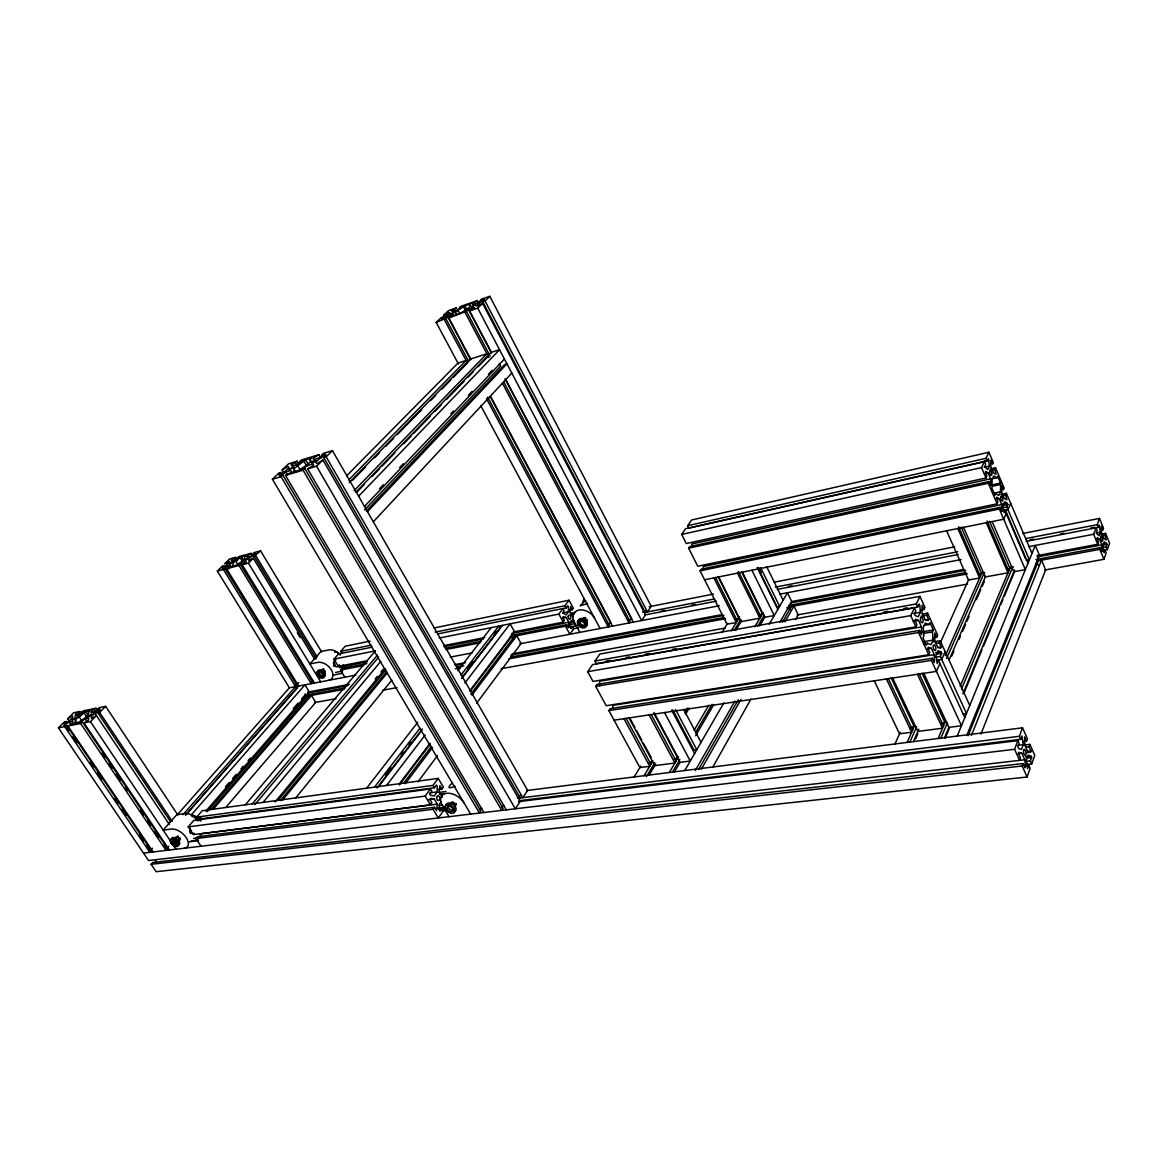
<?xml version="1.0" encoding="UTF-8"?>
<svg xmlns="http://www.w3.org/2000/svg" width="1168" height="1168" viewBox="0 0 1168 1168"><rect width="100%" height="100%" fill="white"/><g stroke="black" fill="none" stroke-linecap="round" stroke-linejoin="round"><path stroke-width="1.5" d="M344.151 669.191L344.18 666.344M200.808 821.192L200.925 817.761M200.4 837.12L200.502 833.864L437.328 804.153L436.584 810.665L434.554 807.263L197.523 836.711L195.961 838.536L201.071 846.231M155.519 862.875L155.651 859.706M452.585 802.212L453.009 803.234A2.044 1.299 36.2 0 0 453.432 803.701L454.965 804.358A2.044 1.299 36.2 0 0 455.462 804.314L455.973 803.978M580.335 605.623L584.423 601.33A4 2.336 -41.3 0 1 585.869 600.907M322.937 669.498L323.025 670.184A1.606 1.037 40.7 0 0 323.259 670.593L323.594 670.958M189.785 827.674L189.756 830.36A4.132 2.365 72.9 0 0 190.15 831.324A4 2.175 72.1 0 0 191.406 833.31L194.107 833.572A4.015 2.307 -75.9 0 0 194.399 833.339M322.952 669.483L323.069 669.235A1.577 1.022 40.7 0 1 323.317 668.987L323.405 668.987M518.3 801.657L1017.781 740.658L1014.612 749.301L1019.606 760.383L1020.482 757.93L1018.54 753.623L1019.007 752.338L1021.796 753.156L1024.774 759.784L1025.402 766.558L1024.949 767.843L1023.022 763.551L152.687 862.51L151.11 864.305L156.132 871.693L1027.095 776.997L1030.161 768.296L1028.833 765.332L1025.197 765.741M1026.292 764.5L1031.724 763.887L1034.76 755.273L1029.899 744.366L1024.467 745.023M1044.718 570.042L1103.935 559.297L1106.198 552.873L1105.103 550.201L1104.227 552.683L1103.672 551.325L1103.015 545.368L1104.3 541.791L1107.147 544.434L1106.257 546.945L1107.352 549.617L1103.775 550.274M1107.352 549.617L1109.6 543.237L1105.585 533.382L1100.212 534.404M1028.833 765.332L1027.636 768.69L1026.292 760.032L1028.03 755.185L1030.935 756.046L1031.592 757.536L1030.395 760.923L1031.724 763.887M1026.876 752.703L1030.497 752.28L1030.95 751.024L1029.037 746.761L1029.899 744.366M1027.095 776.997L1022.131 766.004L1023.022 763.551M1103.935 559.297L1099.862 549.354L1100.504 547.544L1035.943 559.545M1022.657 533.484L1099.497 518.417L1103.541 528.345L1102.899 530.111L1101.322 526.228L1101.599 532.754L1104.023 538.711L1106.198 539.937L1104.957 535.148L1105.585 533.382M1022.92 741.622L1026.555 741.184L1027.417 738.789L1022.511 727.81L526.666 790.546M1036.892 555.676L1097.774 544.273L1098.431 542.478L1097.175 537.63L1099.38 538.871L1101.818 544.857L1102.096 551.442L1100.504 547.544M519.103 800.737L1020.73 739.3L1021.942 735.957L1023.285 744.6L1021.533 749.418L1018.584 748.542L1017.897 747.024L1019.124 743.666L1017.781 740.658M1026.19 541.383L1098.3 527.396L1099.19 524.928L1100.387 532.228L1099.103 535.776L1096.212 533.09L1097.117 530.608L1096.007 527.907L1093.671 534.272L1097.774 544.273M1020.73 739.3L1019.387 736.293L1022.511 727.81M1098.3 527.396L1097.19 524.695L1099.497 518.417M980.974 734.059L1045.637 569.882L1041.52 560.158L971.469 735.358M966.958 735.008L1039.418 555.194L1035.257 545.412L957.249 736.059M968.068 735.782L1038.44 560.742M944.62 737.665L948.825 727.576M962.855 693.923L1014.569 569.969M945.087 738.38L949.263 728.35M964.578 691.602L981.981 649.831M983.368 646.488L999.37 608.061M1000.772 604.717L1002.859 599.695M1004.246 596.366L1014.685 571.298M940.985 738.001L947.336 722.861M961.439 689.222L1012.933 566.451M938.225 738.468L945.292 721.678M960.154 686.404L1010.378 567.152M338.822 665.337L338.501 666.023A3.548 1.883 -80.9 0 1 337.669 667.001L335.493 666.49A3.577 1.591 69.4 0 1 334.398 664.636M915.624 738.95L917.8 733.986M951.789 656.036L953.949 651.058M959.016 639.451L960.461 636.137M962.636 631.158L965.527 624.53M966.973 621.215L969.133 616.237M976.375 599.651L980.711 589.709M982.157 586.394L984.317 581.416M913.405 741.607L918.822 729.226M949.146 659.803L985.602 576.32M909.974 741.914L916.573 726.89M946.62 658.46L983.982 573.327M939.948 663.453L936.444 671.396L614.091 720.189M945.175 651.642L941.715 659.453L936.313 660.285M1006.524 512.869L1003.721 519.22L704.596 579.781M1010.7 503.408L1007.94 509.657L1002.597 510.752M907.156 742.41L914.5 725.737M945.365 655.715L982.098 572.364M938.59 660.489L937.218 663.57L935.948 655.306L937.992 650.722L941.014 651.846L941.729 653.408L940.371 656.489L966.491 713.502L963.089 713.955M1026.249 560.392L1029.373 559.808L1006.772 506.912L1007.867 504.445L1004.714 501.612L1003.064 505.291L1003.604 511.088L1004.246 512.591L1005.341 510.124L1028.015 563.107M933.013 641.904L940.196 640.75L939.262 642.838L941.204 647.101L940.693 648.24L937.7 647.13L934.765 640.736L934.75 632.968L936.707 637.261L933.115 637.845M923.815 673.308L948.912 727.372L961.483 725.737L931.378 660.387L932.341 658.241L610.163 708.655L608.878 710.611L639.874 767.58L649.744 766.296L623.975 718.685M992.143 521.556L1013.824 571.736L1025.358 569.634L999.341 509.029L1000.115 507.306L701.121 569.225L700.07 570.831L727.036 624.194L736.307 622.5L713.882 577.912M990.187 468.937L995.516 467.755L1004.203 488.151L1003.443 489.815L1001.75 485.844L1001.881 492.546L1004.407 498.473L1006.933 499.846L1005.648 494.984L1006.407 493.305L1001.078 494.429M894.98 743.943L900.192 732.307M940.43 642.561L968.754 579.386M920.472 610.192L924.049 609.565L925.012 607.491L919.931 596.366L599.783 654.051L595.008 661.015L596.425 663.658L917.698 607.01L919.128 603.987L919.858 605.593L920.384 612.295L918.252 616.792L915.157 615.565L914.398 613.93L915.829 610.908L914.427 607.871L592.556 664.607L587.708 671.673L593.008 681.44L915.916 626.836L916.909 624.719L914.894 620.339L915.435 619.201L918.544 620.427L921.537 626.924L921.537 634.764L919.523 630.413L597.009 684.448L595.709 686.39L606.221 705.72L928.779 654.766L929.757 652.62L927.757 648.313L928.283 647.145L931.349 648.284L934.298 654.693L934.312 662.548L932.341 658.241M936.707 637.261L937.656 635.173L927.596 613.142L922.209 614.076M995.516 467.755L994.742 469.419L996.027 474.31L993.472 472.865L990.917 466.864L990.8 460.177L992.523 464.192L993.296 462.543L988.916 452.25L691.587 519.994L687.675 525.702L688.916 528.17L987.208 461.126L988.347 458.717L989.515 466.047L987.821 469.638L984.566 466.645L985.719 464.251L984.507 461.433L685.66 528.637L681.703 534.433L686.302 543.543L986.026 477.975L986.814 476.296L985.515 471.346L988.113 472.806L990.683 478.822L990.8 485.581L989.077 481.566L689.704 546.58L688.638 548.172L697.763 566.246L997.107 503.817L997.881 502.109L996.596 497.188L999.151 498.59L1001.691 504.532L1001.823 511.292L1000.115 507.306M923.713 625.435L929.086 624.53L929.991 622.573L933.363 629.961L932.458 631.932L933.13 640.093L931.057 644.663L927.29 643.261L923.684 643.845M1000.509 491.772L998.844 495.422L995.691 493.699L994.961 495.305L992.012 488.414L992.085 479.625L993.778 476.004L996.917 477.785L997.647 476.223L1000.567 483.056L1000.509 491.772L993.369 493.29M927.29 643.261L926.37 645.262L922.939 637.83L923.859 635.83L923.216 627.596L925.319 623.07L929.086 624.53M927.596 613.142L926.633 615.215L928.604 619.536L928.078 620.661L925.027 619.463L922.063 612.981L922.063 605.214L924.049 609.565M928.779 654.766L918.53 632.53L919.523 630.413M997.107 503.817L988.289 483.245L989.077 481.566M915.916 626.836L910.733 615.609L914.427 607.871M917.698 607.01L916.296 603.973L919.931 596.366M986.026 477.975L981.558 467.594L984.507 461.433M987.208 461.126L986.011 458.323L988.916 452.25M712.655 767.42L750.966 699.063M795.525 619.566L798.197 614.791L793.933 606.031L784.94 621.858M701.428 769.113L740.935 699.442M698.654 769.464L738.264 699.851M782.356 622.325L791.364 606.499M695.267 770.617L734.935 701.092M780.02 622.091L791.743 601.549L787.451 592.731L769.274 624.194M684.755 770.544L723.839 702.873M672.549 771.931L679.878 759.39M695.486 732.716L711.998 704.479M757.871 626.048L764.295 615.069M674.505 771.829L680.01 762.427M695.573 735.752L713.896 704.362M759.682 625.902L765.186 616.5M669.322 772.486L678.52 756.82M694.142 730.19L708.859 705.122M754.835 626.778L763.113 612.674M649.174 775.041L655.701 764.135M685.558 714.276L689.295 708.056M735.957 630.151L741.549 620.807M646.415 776.676L654.825 762.66M684.725 712.816L687.529 708.144M734.263 630.282L740.804 619.376M644.094 775.683L652.518 761.682M731.183 630.997L739.621 616.996M634.18 776.939L640.779 766.077M721.882 632.662L727.547 623.362M195.961 838.536L433.094 809.278L438.321 817.965L443.431 810.826L442.03 808.475L440.044 811.249L439.329 810.052L439.314 804.285L441.227 801.642M433.094 809.278L434.554 807.263M510.124 637.013L565.473 626.238L566.611 624.676L568.305 627.8L568.801 622.296L566.173 617.463L563.283 616.602L562.684 617.419L564.392 620.573L563.239 622.135L513.263 631.976M572.641 619.507L570.393 622.617L570.51 627.581L571.108 628.676L572.656 626.515L573.824 628.676L569.838 634.268L565.473 626.238M438.321 789.51L441.927 789.028L443.358 787.057L438.19 778.384L202.225 810.723L196.677 817.118L198.064 819.206L434.452 787.758L436.467 785.013L437.168 786.195L437.197 791.933L434.306 795.904L430.496 795.32L429.78 794.123L431.81 791.349L430.393 788.984L193.83 820.389L188.209 826.856L193.348 834.609L430.437 804.84L431.897 802.825L429.853 799.423L430.612 798.372L434.204 798.927L437.328 804.153M438.029 633.844L566.173 607.886L567.75 605.739L568.349 606.834L568.466 611.784L566.203 614.879L562.538 612.864L564.115 610.703L562.932 608.513L558.859 614.076L439.27 638.035M568.67 610.499L572.232 609.784L573.342 608.251L569.02 600.221L434.014 627.975M188.209 826.856L425.181 796.094L430.393 788.984M196.677 817.118L433.036 785.392L438.19 778.384M435.08 632.151L565.005 605.71L569.02 600.221M417.94 781.874L437.474 755.667M476.573 703.267L521.089 643.568L516.738 635.728L471.93 695.208M404.128 782.56L431.474 746.323M470.85 694.128L514.592 636.151M405.281 783.713L432.598 747.447M399.412 783.786L430.101 743.228M469.565 691.106L514.504 631.727L510.124 623.843L464.893 683.003M399.354 784.925L430.028 744.381M470.543 690.814L511.073 637.232L513.818 638.692M386.593 785.451L425.196 734.949M385.717 775.143L391.251 767.945M401.223 755.01L403.427 752.134M408.975 744.95L411.18 742.074M467.653 668.738L473.186 661.555M494.225 634.224L496.444 631.348M377.045 787.947L422.407 728.963M462.251 677.177L499.889 628.253L498.692 626.136L461.01 675.002M378.593 786.546L421.75 730.423M461.594 678.608L502.532 625.362M374.534 787.101L419.984 728.175M366.621 788.196L417.779 722.247M457.827 670.636L491.188 627.639M586.701 620.12L586.263 620.412A1.81 1.299 35.5 0 1 585.81 620.485L584.569 620.047M295.358 798.343L391.879 680.112M280.305 800.62L386.696 671.644M282.306 800.343L387.469 672.68M275.122 801.934L385.221 668.87M278.218 800.051L385.849 669.819M375.176 679.031L377.498 676.243M380.972 672.038L383.294 669.235M263.063 802.387L380.783 661.395M254.887 804.606L378.607 657.146M252.346 803.847L377.483 655.058M245.309 804.825L375.41 650.839M226.11 807.044L315.71 702.377L311.433 695.398L213.072 809.38M344.852 677.221L340.53 670.038L341.786 668.563L366.767 663.687M372.315 647.116L338.472 653.978L333.96 659.146L338.311 666.373L339.581 664.899M211.277 809.628L309.681 695.719M225.468 786.706L229.03 782.604M232.593 778.487L236.17 774.384M240.915 768.894L243.294 766.164M248.054 760.675L250.434 757.944M293.226 708.611L297.986 703.136M301.548 699.019L305.111 694.916M197.553 820.724L199.932 817.98M205.86 811.132L309.243 691.836L304.95 684.828L191.464 814.709M207.159 811.76L306.804 696.61L305.096 693.821M341.917 653.292L340.749 651.35L345.202 646.225L370.066 641.115M183.011 814.651L296.789 685.222L224.767 568.188L222.373 568.801L230.578 564.889L230.3 566.757L226.563 568.699L298.716 686.025L186.267 814.213M185.537 815.279L296.73 688.521L223.438 569.502L217.321 571.064L289.401 687.806L355.671 675.148M177.872 814.154L289.401 687.806M373.322 521.804L511.818 373.088M367.482 511.628L506.941 363.803L504.649 364.518L366.299 510.956M364.489 506.43L504.445 359.043M364.562 509.89L500.634 366.183L499.203 363.467M379.571 488.677L383.323 484.735M399.587 467.623L403.34 463.681M450.877 413.706L453.374 411.063M468.383 395.28L472.135 391.338M488.399 374.242L492.151 370.3M358.605 496.196L499.539 349.699L491.129 352.4L356.006 492.122M356.868 492.195L364.445 484.355M372.023 476.515L379.6 468.675M382.126 466.061L394.755 452.994M403.602 443.84L411.165 436M413.691 433.386L430.116 416.407M435.168 411.18L441.475 404.639M446.526 399.412L464.207 381.118M468.003 377.206L473.055 371.979M478.106 366.752L488.209 356.298M354.035 490.75L486.866 353.773L470.31 359.102L349.29 482.603M352.824 480.019L365.555 467.025M374.475 457.914L379.571 452.702M385.936 446.205L393.587 438.394M397.397 434.496L421.604 409.778M430.51 400.668L435.606 395.47M441.986 388.973L450.892 379.863M453.447 377.264L467.448 362.956M348.736 479.946L466.12 360.459L457.958 363.087L346.589 475.872M170.484 821.6L97.864 712.757L100.214 710.392L94.856 713.166L91.308 716.714L91.44 718.451L96.521 715.517L90.418 721.634L83.95 722.89L169.418 850.012M316.324 658.796L254.055 556.172L255.938 554.274L251.105 556.8L248.273 559.633L248.769 560.801L253.281 558.202L314.791 659.497M97.864 712.757L99.616 712.422L105.646 706.363L177.843 815.03M314.411 683.032L242.141 564.699L248.404 563.093L253.281 558.202M254.055 556.172L260.566 550.887L321.58 651.817M80.68 723.518L82.329 721.868L167.608 848.654L166.09 850.406L80.68 723.518L67.919 725.985L153.154 851.939M105.646 706.363L99.192 707.647L97.557 709.283L100.068 708.786L99.192 709.677L91.031 713.006L91.79 710.436L95.922 708.304L97.922 711.312M238.958 565.516L240.287 564.202L312.425 682.229L311.199 683.645L238.958 565.516L226.563 568.699M253.018 556.435L251.149 553.355L246.711 555.997L247.193 557.136L250.828 556.187L255.456 553.194L253.018 553.836L254.317 552.522L260.566 550.887M83.95 722.89L88.14 720.744L88.914 718.13L85.162 718.86L79.833 722.35L82.329 721.868M242.141 564.699L245.908 562.757L246.141 560.874L237.849 564.816L240.287 564.202M242.229 561.195L245.076 558.362L244.477 556.961L245.718 555.734L241.572 556.815L235.542 560.83L232.695 563.662L233.25 565.078L231.994 566.319L236.155 565.254L242.229 561.195L240.345 558.041M67.919 725.985L72.051 723.853L72.869 721.255L69.189 721.97L63.89 725.445L66.357 724.963L151.402 850.596L149.884 852.333L64.693 726.613L58.4 727.825L148.555 860.524L1024.774 759.784M75.263 719.868L85.76 711.633L90.038 710.786L88.491 712.319L88.637 714.393L85.089 717.94L78.081 722.685L73.803 723.518L75.365 721.97L75.263 719.868L77.278 722.861M81.994 714.509L79.964 711.487L75.876 713.604L75.073 716.159L83.132 712.86L84.023 711.984L81.541 712.465L83.176 710.845L95.922 708.304M64.693 726.613L66.357 724.963M223.438 569.502L224.767 568.188M251.149 553.355L238.798 556.581L237.484 557.881L239.893 557.253L235.279 560.217L231.717 561.151L231.264 560.012L235.673 557.384L237.571 560.494M58.4 727.825L64.532 721.78L66.226 721.444L63.817 723.824L69.146 721.065L72.693 717.532L72.62 715.867L67.627 718.714L69.657 721.722M67.627 718.714L73.686 712.743L79.964 711.487M217.321 571.064L222.227 566.232L223.876 565.794L221.949 567.706L226.753 565.195L229.6 562.377L229.162 561.239L224.723 563.779L229.57 558.976L235.673 557.384M520.329 797.992L323.74 457.535L326.208 455.126L319.521 458.63L315.813 462.251L316.732 463.535L318.003 463.156L322.937 459.988L520.271 801.409L515.322 808.796L316.572 466.236L322.937 459.988M645.174 612.382L482.764 301.782L484.632 299.942L483.406 300.366L475.931 305.812L478.398 306.045L482.588 303.403L645.495 614.835L641.655 620.558L477.741 308.148L482.588 303.403M326.164 456.819L332.442 450.658L527.659 790.415L522.782 797.686L326.164 456.819L323.74 457.535M485.041 300.994L489.815 296.307L651.233 606.294L647.437 611.944L485.041 300.994L482.764 301.782M506.284 809.862L307.622 468.864L313.783 465.229L312.893 463.944L307.71 465.477L301.373 469.521L304.833 468.499L503.058 808.417L501.714 810.417L303.096 470.208L304.833 468.499M491.421 352.955L469.332 311.038L474.646 307.929L473.405 307.272L463.871 311.637L463.156 312.323L466.412 311.214L490.151 356.211M320.864 457.827L319.039 454.673L312.966 458.265L313.856 459.506L319.01 457.973L325.317 453.943L321.842 454.994L323.551 453.33L332.442 450.658M470.719 359.89L448.527 318.192L466.412 311.214M478.924 303.899L477.23 300.672L471.989 303.738L473.215 304.381L478.062 302.702L483.421 299.344L480.165 300.468L481.464 299.198L489.815 296.307M311.695 462.805L309.87 459.652L311.476 458.09L305.607 459.842L293.694 468.821L295.533 471.96M457.987 310.235L455.126 312.98L456.586 313.812L455.33 315.024L460.878 313.112L467.857 308.586L470.704 305.841L469.2 305.038L470.427 303.841L464.908 305.753L457.987 310.235L459.681 313.447M483.917 812.534L285.503 475.376L290.671 472.69L291.606 471.77L290.803 470.485L285.737 471.989L279.444 476.004L282.831 474.996L480.807 811.088L479.435 813.074L281.079 476.69L272.421 479.23L470.675 814.111M448.527 318.192L453.797 315.097L452.615 314.426L447.84 316.075L442.497 319.433L445.68 318.338L468.821 361.744M298.964 464.397L297.125 461.243L291.109 464.791L291.912 466.047L296.964 464.543L303.227 460.557L299.826 461.579L301.534 459.929L319.039 454.673M281.079 476.69L282.831 474.996M458.498 364.095L436.19 322.426L445.68 318.338M272.421 479.23L278.889 473.04L281.225 472.354L278.685 474.792L285.284 471.303L289.036 467.711L288.233 466.455L282.16 469.916L283.999 473.069M282.16 469.916L288.525 463.827L297.125 461.243M436.19 322.426L441.124 317.696L443.329 316.937L441.387 318.806L442.555 318.397L450.074 312.966L447.724 312.717L443.621 315.302L445.329 318.514M443.621 315.302L448.497 310.644L456.615 307.826L451.403 310.878L452.571 311.535L457.33 309.885L462.659 306.542L459.462 307.651L460.761 306.381L477.23 300.672M584.073 617.814L584.015 617.872A1.767 1.27 35.5 0 0 583.723 618.383L584.044 619.522M452.483 782.837L450.22 785.027A4.511 0.876 -44.7 0 0 449.242 786.371L449.257 787.597M584.088 617.799L584.394 617.638A1.767 1.27 35.5 0 1 584.745 617.565L585.767 617.799M909.77 728.628L913.931 726.087L891.126 677.805M941.934 723.737L944.722 722.014L922.019 673.133M649.014 762.923L652.824 760.616M674.053 759.638L677.893 757.302L653.992 712.48M978.915 574.598L984.653 572.481M1007.196 569.385L1013.021 567.254M479.333 809.687L481.785 808.227M501.539 807.015L503.992 805.526M517.249 797.525L520.913 795.306M735.738 619.712L738.789 617.872L718.072 576.554M759.215 615.39L762.295 613.536L741.607 571.794M608.134 624.325L610.981 622.617M628.807 620.354L631.684 618.631L505.934 379.907M642.561 612.12L645.422 610.411M152.555 848.289L149.738 849.968L146.657 845.428M168.747 846.318L165.9 848.026L163.87 845.004M295.051 684.93L298.833 682.696M310.644 681.951L313.17 680.448M455.097 786.268L452.001 787.378A4.541 0.949 -17.8 0 1 449.855 787.641A4.687 1.08 -19.6 0 1 449.373 787.539M325.142 671.439L324.31 671.396A1.577 1.022 40.7 0 1 323.755 671.104L323.609 670.972M469.332 311.038L477.741 308.148M180.106 838.566L180.179 838.536A1.781 0.993 40.4 0 0 180.456 838.332M285.503 475.376L303.096 470.208M307.622 468.864L316.572 466.236M687.675 525.702L986.011 458.323M983.66 461.389L988.975 460.207M681.703 534.433L981.558 467.594M984.186 467.244L989.515 466.047M991.179 470.208L994.742 469.419M984.551 473.595L988.113 472.806M990.683 478.822L691.836 543.996L691.982 547.515M991.574 478.953L996.917 477.785M688.638 548.172L988.289 483.245M991.661 484.983L1000.567 483.056M992.712 486.165L999.837 484.632M1002.086 495.743L1005.648 494.984M995.589 499.335L999.151 498.59M1001.91 504.109L1007.239 502.999M1001.691 504.532L703.224 566.597L703.384 570.101M1002.524 505.554L1007.867 504.445M1003.21 507.657L1006.772 506.912M700.07 570.831L999.341 509.029M340.749 651.35L371.001 645.189M563.122 612.85L568.466 611.784M333.96 659.146L375.016 650.926M570.218 613.375L575.547 612.309M570.875 614.572L574.422 613.857M562.611 618.164L566.173 617.463M323.492 668.972L323.843 668.957M338.311 666.373L366.883 660.752M443.636 645.656L484.705 637.582M570.334 621.449L573.897 620.748M340.005 667.308L367.351 661.789M444.001 646.765L483.231 639.071M511.745 633.479L568.801 622.296M649.16 606.703L713.502 594.089M774.253 582.175L954.752 546.799M569.152 622.894L574.481 621.843M445.271 648.357L480.968 641.393M511.292 635.465L566.611 624.676M569.356 624.719L574.7 623.683L575.868 625.844M340.53 670.038L363.73 665.512M445.855 649.525L479.785 642.926M335.552 672.447L342.706 671.06M568.743 627.231L576.919 625.625M644.853 612.441L714.582 598.921M775.377 587.124L957.731 551.749M1025.679 538.565L1097.19 524.695M661.249 611.039L664.826 610.353M691.675 605.155L695.252 604.469M788.327 586.482L791.904 585.796M1029.942 539.777L1033.534 539.09M1060.369 533.907L1063.96 533.207M1090.795 528.024L1094.387 527.323M333.318 675.075L342.268 673.352M573.225 628.778L578.598 627.742M644.838 614.967L716.451 601.14M777.319 589.402L958.154 554.508M294.38 685.689L296.789 685.222M1096.81 532.915L1100.387 532.228M450.206 657.102L472.106 652.927M519.833 643.816L719.298 605.739M779.582 594.22L961.118 559.574M1028.774 546.653L1093.671 534.272M1101.366 535.835L1104.957 535.148M1095.788 539.543L1099.38 538.871M307.491 692.171L349.203 684.36M454.863 664.592L465.609 662.577M512.168 653.861L721.707 614.66M791.539 601.578L963.469 569.415M1103.015 543.748L1106.592 543.076M308.498 692.945L347.889 685.587M455.345 665.541L462.499 664.198M510.854 655.175L723.956 615.39M790.225 603.024L965.717 570.261M1037.359 556.888L1101.818 544.857M1101.774 545.441L1107.147 544.434M306.104 695.164L345.553 687.835M456.732 667.176L463.9 665.848M510.533 657.175L723.926 617.522M788.488 605.535L966.009 572.539M1102.68 547.602L1106.257 546.945M304.819 696.624L344.224 689.324M455.243 668.768L460.615 667.775M508.956 658.81L725.62 618.675M788.298 607.068L967.352 573.897M1037.184 560.961L1099.862 549.354M314.499 702.596L336.034 698.683M382.681 690.215L397.032 687.616M501.087 668.724L725.357 628.019M797.131 614.981L967.571 584.044M335.902 659.862L334.968 660.168A3.533 2.686 52.6 0 0 334.136 661.132L334.077 663.76A3.679 1.752 69.9 0 0 334.442 664.607M595.008 661.015L916.296 603.973M606.236 661.015L609.813 660.387M625.946 657.54L629.537 656.898M645.656 654.051L649.247 653.423M672.549 649.306L676.126 648.663M884.015 611.93L887.592 611.302M903.725 608.44L907.317 607.813M913.201 613.55L920.384 612.295M587.708 671.673L910.733 615.609M921.26 616.135L926.633 615.215M913.186 621.347L918.544 620.427M925.027 620.15L928.604 619.536M921.537 626.924L599.593 681.236L599.724 685.689M595.709 686.39L918.53 632.53M922.574 631.757L933.363 629.961M923.465 633.421L932.458 631.932M924.165 641.553L933.13 640.093M935.656 643.422L939.262 642.838M927.757 648.853L931.349 648.284M937.612 647.685L941.204 647.101M935.626 652.693L941.014 651.846M934.298 654.693L612.704 705.399L612.791 708.363M936.342 654.255L941.729 653.408M934.955 657.336L940.371 656.489M608.878 710.611L931.378 660.387M429.97 792.882L437.197 791.933M438.759 792.415L445.972 791.466M439.139 794.152L444.555 793.437M428.773 799.613L434.204 798.927M179.93 838.58L179.23 838.449M439.212 805.526L442.818 805.073M193.596 838.376L197.217 837.923M438.073 808.154L445.315 807.263M517.76 798.299L1019.387 736.293M438.409 808.928L442.03 808.475M191.333 840.872L198.575 839.982M441.241 810.271L444.862 809.818M188.924 841.88L197.976 840.77M442.292 810.942L445.899 810.49M1017.854 745.257L1023.285 744.6M1025.416 747.199L1029.037 746.761M143.503 853.093L1014.612 749.301M1027.329 751.447L1030.95 751.024M1018.175 753.594L1021.796 753.156M1025.489 756.674L1030.935 756.046M1026.161 758.163L1031.592 757.536M1026.774 761.346L1030.395 760.923M151.11 864.305L1022.131 766.004M1030.497 752.28L1027.752 751.462L1024.803 744.877L1024.628 736.891L1026.555 741.184M580.408 605.71L587.066 603.681A3.971 2.175 -10.1 0 0 587.533 603.17M1035.68 563.502L1038.44 564.859M786.809 607.71L790.473 609.579M306.804 696.61L309.228 697.953M178.529 838.025L178.631 838.098A1.781 0.993 40.4 0 0 179.113 838.405M309.87 459.652L310.951 461.185L307.228 464.806L298.964 470.237L293.066 471.974L294.716 470.383L293.694 468.821M64.795 724.554L68.883 730.599M72.985 736.643L77.073 742.687M90.374 762.324L93.455 766.865M97.543 772.909L101.631 778.954M114.946 798.591L118.012 803.117M122.1 809.161L126.202 815.206M139.503 834.857L143.591 840.902M69.189 721.97L71.233 724.992M78.811 716.334L81.862 720.875M75.876 713.604L77.891 716.612M102.025 753.097L105.062 757.609M109.12 763.638L112.157 768.164M116.216 774.194L120.275 780.224M125.341 787.758L127.37 790.765M140.554 810.358L143.591 814.87M147.65 820.9L150.687 825.426M154.745 831.441L158.79 837.471M85.76 711.633L87.79 714.655M90.418 721.634L175.974 849.224M84.213 713.166L87.264 717.707M85.162 718.86L87.177 721.868M78.329 713.108L80.358 716.13M94.287 709.94L96.287 712.947M94.856 713.166L169.404 824.593M91.79 710.436L93.79 713.429M99.616 712.422L172.265 821.352M226.373 563.341L228.271 566.451M227.001 565.808L228.884 568.889M234.359 558.684L238.374 565.443M248.404 563.093L320.733 681.82M241.572 556.815L243.455 559.881M297.314 632.852L300.147 637.509M247.412 555.282L249.295 558.377M255.748 555.734L317.097 656.898M425.181 796.094L430.437 804.84M448.994 816.695L442.438 805.73A14.25 9.023 36.2 0 1 446.687 793.306A14.25 9.023 36.2 0 1 464.119 803.029M441.927 789.028L439.898 785.641L439.168 792.094L442.278 797.306M433.036 785.392L434.452 787.758M285.737 471.989L287.576 475.128M297.431 465.214L300.191 469.916M295.416 462.893L297.256 466.047M292.044 463.9L293.883 467.054M305.607 459.842L308.367 464.572M304.001 461.404L306.746 466.12M558.859 614.076L563.239 622.135M572.67 616.938L570.057 612.12L570.539 606.659L572.232 609.784M579.839 632.355L574.364 622.237A12.585 9.067 35.5 0 1 578.992 610.032A12.585 9.067 35.5 0 1 594.614 618.266M565.005 605.71L566.173 607.886M626.092 718.305L650.956 764.281M630.603 719.473L634.881 727.387M636.589 730.54L641.714 740.045M643.422 743.213L651.116 757.448M629.041 717.926L654.81 765.639L674.885 763.025L649.131 714.874M651.233 714.495L676.068 760.996M480.807 405.749L600.089 628.486M448.921 312.309L450.629 315.521M447.724 312.717L449.432 315.929M447.84 316.075L470.908 359.408M490.545 396.317L610.134 621.011M490.356 396.784L612.441 626.136M445.826 314.542L447.534 317.754M487.669 397.105L609.316 625.391L608.251 626.939L486.399 398.463M444.351 319.623L467.521 363.073M654.299 714.101L680.053 762.354L690.259 761.025L664.519 712.553M464.908 305.753L467.463 310.6M503.715 381.936L630.063 621.42L629.012 622.967L502.444 383.279M463.667 306.95L465.36 310.162M675.557 709.531L696.77 749.725L694.011 750.104L672.797 709.94M465.083 312.498L488.866 357.539M671.585 710.027L694.58 753.521M684.185 710.275L701.048 742.337M468.543 308.936L491.48 352.488M505.014 378.739L633.26 622.164M715.721 577.883L737.3 620.85M718.641 576.948L741.052 621.639L759.872 618.193L737.49 573.123L738.497 571.502L760.85 616.529M742.337 572.145L764.704 617.303L774.253 615.565L751.9 570.203M760.616 567.619L779.596 606.309L777.012 606.791L758.032 568.144M758.879 567.677L761.259 572.51M757.171 567.429L777.8 609.419M766.588 566.495L783.1 600.25M874.263 680.798L899.521 733.796L911.653 732.219L886.424 678.958M888.206 678.447L912.602 730.044M892.659 678.024L917.858 731.416L942.547 728.204L917.435 674.272M919.172 673.746L943.481 726M177.755 837.033L177.784 837.106A1.781 0.993 40.4 0 0 178.003 837.529M938.313 659.978L964.812 717.605M940.196 640.75L969.761 705.501M946.606 530.783L968.462 580.043L979.616 577.999L957.804 528.505M963.542 527.352L985.325 576.948L1007.999 572.802L986.288 522.738M961.147 527.031L981.397 573.094M958.607 526.797L980.375 576.247M987.077 521.016L1008.743 571.035M989.53 521.264L1009.692 567.867M1004.816 510.299L1025.533 558.727M1006.407 493.305L1032.001 553.384M333.595 661.628A3.738 2.555 79.2 0 1 334.603 666.169M333.333 663.059A2.307 1.591 79.2 0 1 333.435 666.052M321.375 670.899A2.234 1.431 40.7 0 1 323.229 669.687A2.234 1.431 40.7 0 1 325.2 672.301A2.234 1.431 40.7 0 1 322.791 672.768M322.28 672.388A2.234 1.431 40.7 0 1 321.857 671.921M343.261 664.957A11.067 7.198 40.7 0 1 339.494 667.746M340.487 655A11.067 7.198 40.7 0 0 328.763 649.948L320.82 651.569L309.856 663.979L317.827 662.387A11.169 7.183 40.7 0 1 331.303 669.775A11.169 7.183 40.7 0 1 328.704 680.302M334.632 652.153A4.424 2.876 40.7 0 1 336.705 652.27M337.143 652.445A4.424 2.876 40.7 0 1 339.873 654.649M322.835 675.746A2.803 1.796 40.7 0 1 320.105 674.783A2.803 1.796 40.7 0 1 319.025 672.213M321.667 671.571A2.803 1.796 40.7 0 1 323.448 673.221M317.535 672.242A4.468 2.876 40.7 0 1 320.645 669.979A4.468 2.876 40.7 0 1 325.069 673.863A4.468 2.876 40.7 0 1 323.156 677.163M321.857 676.987A4.468 2.876 40.7 0 1 320.528 676.418M319.682 675.819A4.468 2.876 40.7 0 1 319.287 675.484M318.601 674.724A4.468 2.876 40.7 0 1 318.309 674.316M582.146 619.493A2.511 1.81 35.5 0 1 585.548 618.821A2.511 1.81 35.5 0 1 585.81 622.223M584.599 622.281A2.511 1.81 35.5 0 1 583.942 622.062M583.328 621.697A2.511 1.81 35.5 0 1 582.423 620.661M582.832 602.177A12.454 9.067 35.4 0 1 584.365 598.965M586.949 619.624A1.81 1.299 35.5 0 1 586.774 620.047M585.65 623.172A3.154 2.263 35.5 0 1 582.16 624.865A3.154 2.263 35.5 0 1 580.248 620.719M578.204 621.916A5.037 3.635 35.5 0 1 581.357 618.441A5.037 3.635 35.5 0 1 586.862 621.872A5.037 3.635 35.5 0 1 585.591 626.515M585.153 626.647A5.037 3.635 35.5 0 1 583.664 626.734M189.683 828.711A2.599 1.956 85.9 0 1 189.742 832.112M176.412 839.135A2.497 1.387 40.4 0 1 177.113 836.755A2.497 1.387 40.4 0 1 179.974 839.763A2.497 1.387 40.4 0 1 176.894 839.646M198.823 820.754A12.352 6.964 40.4 0 0 185.055 813.527L176.806 814.665L163.155 830.112L171.433 829.032A12.468 6.935 40.4 0 1 186.208 837.602A12.468 6.935 40.4 0 1 184.267 848.231M191.391 830.273A4.205 3.168 85.9 0 1 190.369 833.587M194.545 816.928A3.081 1.752 40.4 0 1 194.939 817.104M192.267 816.68A4.935 2.789 40.4 0 1 193.202 816.943M194.647 817.688A4.935 2.789 40.4 0 1 195.114 818.023M195.567 818.374A4.935 2.789 40.4 0 1 196.37 819.177M196.72 819.615A4.935 2.789 40.4 0 1 197.304 820.505M191.245 815.775A4.92 2.789 40.4 0 1 195.582 816.213A4.92 2.789 40.4 0 1 198.954 820.476M177.711 836.098A1.781 0.993 40.4 0 1 177.974 835.894M178.135 842.873A3.124 1.737 40.4 0 1 174.616 842.858A3.124 1.737 40.4 0 1 173.317 839.179M174.499 838.974A3.124 1.737 40.4 0 1 175.258 839.193M178.12 842.259A3.124 1.737 40.4 0 1 178.149 842.581M171.316 839.354A4.993 2.774 40.4 0 1 175.083 837.865A4.993 2.774 40.4 0 1 179.653 842.683A4.993 2.774 40.4 0 1 176.748 845.092M174.339 843.953A4.993 2.774 40.4 0 1 173.448 843.223M173.039 842.814A4.993 2.774 40.4 0 1 172.324 841.953M450.775 804.022A2.847 1.81 36.2 0 1 452.235 802.168A2.847 1.81 36.2 0 1 455.403 804.124A2.847 1.81 36.2 0 1 454.834 806.533M456.148 803.628A2.044 1.299 36.2 0 1 456.002 803.964M453.68 809.804A3.577 2.248 36.2 0 1 449.461 808.986A3.577 2.248 36.2 0 1 448.235 805.248M446.015 805.38A5.709 3.606 36.2 0 1 453.578 804.767A5.709 3.606 36.2 0 1 453.914 811.804M248.331 558.027L244.988 559.968L248.331 558.027M232.812 562.042L229.483 563.983L232.812 562.042M91.849 714.451L88.169 716.816L91.849 714.451M75.847 717.605L72.182 719.941L75.847 717.605M475.361 304.79L471.259 306.848L475.361 304.79M454.629 311.958L450.629 314.104L454.629 311.958M315.681 460.572C311.024 465.784 310.075 460.572 315.681 460.572M293.65 467.127L289.08 469.58L293.65 467.127M933.29 645.875A2.92 1.212 79.4 0 0 934.765 650.547A2.92 1.212 79.4 0 0 935.539 646.692A2.92 1.212 79.4 0 0 933.29 645.875M920.545 618.076A2.935 1.241 79.1 0 0 922.019 622.778A2.935 1.241 79.1 0 0 922.822 618.967A2.935 1.241 79.1 0 0 920.545 618.076M1000.684 497.32A2.599 0.978 77.6 0 0 1002.29 501.072A2.599 0.978 77.6 0 0 1002.392 497.188A2.599 0.978 77.6 0 0 1000.684 497.32M989.676 471.595A2.613 0.993 77.3 0 0 991.311 475.391A2.613 0.993 77.3 0 0 991.413 471.522A2.613 0.993 77.3 0 0 989.676 471.595M1023.606 750.528A3.008 1.153 80.6 0 0 1025.066 755.273A3.008 1.153 80.6 0 0 1025.694 751.141A3.008 1.153 80.6 0 0 1023.606 750.528M1100.709 537.645A2.57 0.861 78.2 0 0 1102.212 541.31A2.57 0.861 78.2 0 0 1102.198 537.441A2.57 0.861 78.2 0 0 1100.709 537.645M318.222 674.593A2.803 1.796 40.7 0 0 322.397 676.608A2.803 1.796 40.7 0 0 320.718 672.666A2.803 1.796 40.7 0 0 318.222 674.593M317.097 674.987A4.482 2.876 40.7 0 0 323.813 677.571A4.482 2.876 40.7 0 0 320.441 671.308A4.482 2.876 40.7 0 0 317.097 674.987M568.203 616.31A2.102 1.212 78.7 0 0 569.809 619.274A2.102 1.212 78.7 0 0 570.291 616.018A2.102 1.212 78.7 0 0 568.203 616.31M579.43 624.384A3.154 2.263 35.5 0 0 584.438 625.698A3.154 2.263 35.5 0 0 581.883 621.318A3.154 2.263 35.5 0 0 579.43 624.384M577.839 624.53A5.037 3.635 35.5 0 0 585.825 626.982A5.037 3.635 35.5 0 0 582.102 619.887A5.037 3.635 35.5 0 0 577.839 624.53M171.988 842.537A3.124 1.737 40.4 0 0 176.543 844.917A3.124 1.737 40.4 0 0 174.47 840.741A3.124 1.737 40.4 0 0 171.988 842.537M170.82 842.858A5.008 2.774 40.4 0 0 178.105 846.012A5.008 2.774 40.4 0 0 174.061 839.31A5.008 2.774 40.4 0 0 170.82 842.858M436.89 796.722A2.394 1.548 83.3 0 0 438.263 800.489A2.394 1.548 83.3 0 0 439.591 797.131A2.394 1.548 83.3 0 0 436.89 796.722M447.344 809.366A3.577 2.248 36.2 0 0 452.834 811.103A3.577 2.248 36.2 0 0 449.797 806.329A3.577 2.248 36.2 0 0 447.344 809.366M445.621 809.395A5.723 3.606 36.2 0 0 454.41 812.534A5.723 3.606 36.2 0 0 449.943 804.854A5.723 3.606 36.2 0 0 445.621 809.395"/></g></svg>
